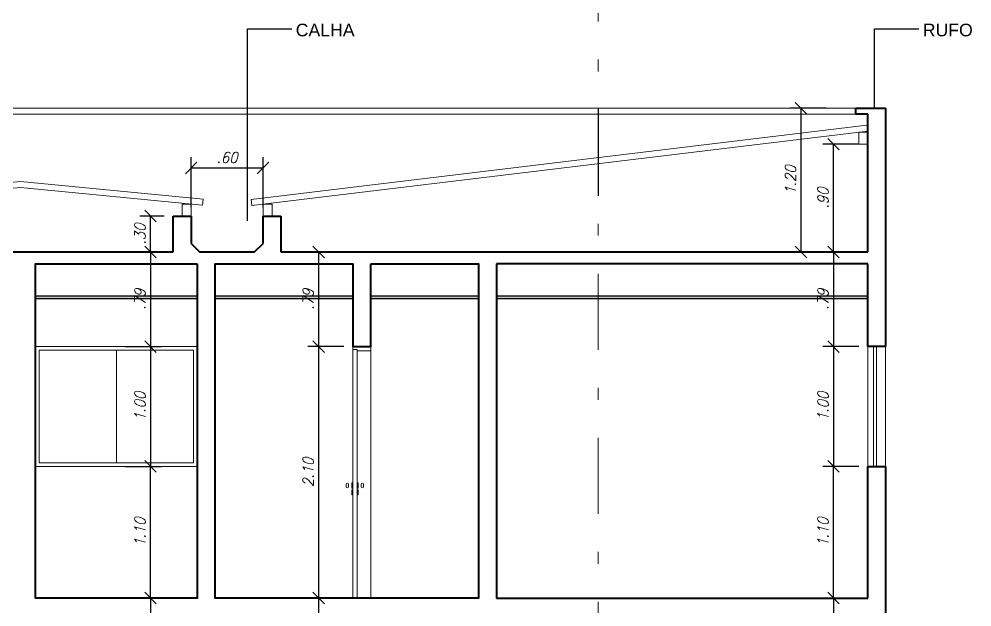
# Model space of a CAD drawing. Header units: millimetres. Extents: x 1865 to 2133, y 1062 to 1142.
# Drawn here: x 1887.92 to 1895.88, y 1124.92 to 1129.83 of the extents above; entities that cross this region are included whole.
import ezdxf

# ---------------------------------------------------------------- set-up
doc = ezdxf.new("R2010")
doc.units = ezdxf.units.MM
doc.header["$PDMODE"] = 35
doc.linetypes.add('DASHDOT', pattern=[25.4, 12.7, -6.35, 0, -6.35])
for name, color, linetype, lineweight in [('COBERTA', 34, 'Continuous', 9), ('Cota', 7, 'Continuous', 9), ('ESQ_INTER', 250, 'Continuous', 9), ('ESQUADRIAS', 250, 'Continuous', 9), ('Plarga', 7, 'Continuous', 40), ('texto', 7, 'Continuous', 13)]:
    doc.layers.add(name, color=color, linetype=linetype, lineweight=lineweight)
doc.layers.add('FÔRRO DE GÊSSO', color=133, linetype='Continuous')
doc.styles.add('arial', font='arial.ttf')
doc.styles.add('romans15', font='romans.shx', dxfattribs={"width": 0.9, "oblique": 15})
doc.dimstyles.new('COTA_50', dxfattribs={"dimscale": 0.5, "dimtxt": 0.181, "dimasz": 0.193, "dimexe": 0.18, "dimexo": 0.15, "dimgap": 0.085, "dimtad": 1, "dimzin": 4, "dimdsep": 46, "dimtxsty": 'romans15', "dimblk1": 'OBLIQUE', "dimblk2": 'OBLIQUE', "dimsah": 1, "dimcen": 0.09, "dimclrd": 256, "dimclre": 256, "dimclrt": 256, "dimadec": 0, "dimazin": 0, "dimtfac": 1, "dimtmove": 2, "dimatfit": 3, "dimldrblk": 'NONE', "dimfxl": 1, "dimtolj": 1, "dimtzin": 1, "dimarcsym": 0})

# ---------------------------------------------------------------- blocks, each defined once
blk = doc.blocks.new('_OBLIQUE')
at = {"color": 0, "linetype": 'ByBlock'}
blk.add_line((-0.5, -0.5), (0.5, 0.5), dxfattribs=at)
blk = doc.blocks.new('*D484')
at = {"layer": 'Cota', "lineweight": -2, "transparency": 16777216}
for p, q in [((1894.9366, 1127.0924), (1894.6361, 1127.0924)), ((1894.7261, 1127.0924), (1894.7261, 1126.0924)), ((1894.9366, 1126.0924), (1894.6361, 1126.0924))]:
    blk.add_line(p, q, dxfattribs=at)
at = {"layer": 'Defpoints', "color": 0, "lineweight": 30, "transparency": 16777216}
for p in [(1895.0116, 1127.0924), (1894.7261, 1126.0924), (1895.0116, 1126.0924)]:
    blk.add_point(p, dxfattribs=at)
at = {"layer": 'Cota', "lineweight": -2, "transparency": 16777216, "xscale": 0.0965, "yscale": 0.0965, "zscale": 0.0965}
for p, rotation in [((1894.7261, 1127.0924), 90), ((1894.7261, 1126.0924), 270)]:
    blk.add_blockref('_OBLIQUE', p, dxfattribs=dict(at, rotation=rotation))
at = {"layer": 'Cota', "transparency": 16777216, "insert": (1894.6384, 1126.5924), "char_height": 0.0905, "attachment_point": 5, "rotation": 90, "style": 'romans15'}
blk.add_mtext('\\A1;1.00', dxfattribs=at)
blk = doc.blocks.new('_None')
blk = doc.blocks.new('*D485')
at = {"layer": 'Cota', "lineweight": -2, "transparency": 16777216}
for p, q in [((1894.9366, 1126.0924), (1894.6361, 1126.0924)), ((1894.7261, 1124.9924), (1894.7261, 1126.0924)), ((1894.9366, 1124.9924), (1894.6361, 1124.9924))]:
    blk.add_line(p, q, dxfattribs=at)
at = {"layer": 'Defpoints', "color": 0, "lineweight": 30, "transparency": 16777216}
for p in [(1894.7261, 1126.0924), (1895.0116, 1126.0924), (1895.0116, 1124.9924)]:
    blk.add_point(p, dxfattribs=at)
at = {"layer": 'Cota', "lineweight": -2, "transparency": 16777216, "xscale": 0.0965, "yscale": 0.0965, "zscale": 0.0965}
for p, rotation in [((1894.7261, 1126.0924), 90), ((1894.7261, 1124.9924), 270)]:
    blk.add_blockref('_OBLIQUE', p, dxfattribs=dict(at, rotation=rotation))
at = {"layer": 'Cota', "transparency": 16777216, "insert": (1894.6384, 1125.5424), "char_height": 0.0905, "attachment_point": 5, "rotation": 90, "style": 'romans15'}
blk.add_mtext('\\A1;1.10', dxfattribs=at)
blk = doc.blocks.new('*D486')
at = {"layer": 'Cota', "lineweight": -2, "transparency": 16777216}
for p, q in [((1894.9366, 1127.8824), (1894.6361, 1127.8824)), ((1894.7261, 1127.8824), (1894.7261, 1127.0924)), ((1894.9366, 1127.0924), (1894.6361, 1127.0924))]:
    blk.add_line(p, q, dxfattribs=at)
at = {"layer": 'Defpoints', "color": 0, "lineweight": 30, "transparency": 16777216}
for p in [(1895.0116, 1127.8824), (1894.7261, 1127.0924), (1895.0116, 1127.0924)]:
    blk.add_point(p, dxfattribs=at)
at = {"layer": 'Cota', "lineweight": -2, "transparency": 16777216, "xscale": 0.0965, "yscale": 0.0965, "zscale": 0.0965}
for p, rotation in [((1894.7261, 1127.8824), 90), ((1894.7261, 1127.0924), 270)]:
    blk.add_blockref('_OBLIQUE', p, dxfattribs=dict(at, rotation=rotation))
at = {"layer": 'Cota', "transparency": 16777216, "insert": (1894.6384, 1127.4874), "char_height": 0.0905, "attachment_point": 5, "rotation": 90, "style": 'romans15'}
blk.add_mtext('\\A1;.79', dxfattribs=at)
blk = doc.blocks.new('*D495')
at = {"layer": 'Cota', "lineweight": -2, "transparency": 16777216}
for p, q in [((1894.9366, 1124.9924), (1894.6361, 1124.9924)), ((1894.7261, 1124.9924), (1894.7261, 1124.2024)), ((1894.9366, 1124.2024), (1894.6361, 1124.2024))]:
    blk.add_line(p, q, dxfattribs=at)
at = {"layer": 'Defpoints', "color": 0, "transparency": 16777216}
for p in [(1895.0116, 1124.9924), (1894.7261, 1124.2024), (1895.0116, 1124.2024)]:
    blk.add_point(p, dxfattribs=at)
at = {"layer": 'Cota', "lineweight": -2, "transparency": 16777216, "xscale": 0.0965, "yscale": 0.0965, "zscale": 0.0965}
for p, rotation in [((1894.7261, 1124.9924), 90), ((1894.7261, 1124.2024), 270)]:
    blk.add_blockref('_OBLIQUE', p, dxfattribs=dict(at, rotation=rotation))
at = {"layer": 'Cota', "transparency": 16777216, "insert": (1894.6384, 1124.5974), "char_height": 0.0905, "attachment_point": 5, "rotation": 90, "style": 'romans15'}
blk.add_mtext('\\A1;.79', dxfattribs=at)
blk = doc.blocks.new('*D502')
at = {"layer": 'Cota', "lineweight": -2, "transparency": 16777216}
for p, q in [((1890.6366, 1127.0924), (1890.3361, 1127.0924)), ((1890.4261, 1127.0924), (1890.4261, 1124.9924)), ((1890.6366, 1124.9924), (1890.3361, 1124.9924))]:
    blk.add_line(p, q, dxfattribs=at)
at = {"layer": 'Defpoints', "color": 0, "lineweight": 30, "transparency": 16777216}
for p in [(1890.7116, 1127.0924), (1890.4261, 1124.9924), (1890.7116, 1124.9924)]:
    blk.add_point(p, dxfattribs=at)
at = {"layer": 'Cota', "lineweight": -2, "transparency": 16777216, "xscale": 0.0965, "yscale": 0.0965, "zscale": 0.0965}
for p, rotation in [((1890.4261, 1127.0924), 90), ((1890.4261, 1124.9924), 270)]:
    blk.add_blockref('_OBLIQUE', p, dxfattribs=dict(at, rotation=rotation))
at = {"layer": 'Cota', "transparency": 16777216, "insert": (1890.3384, 1126.0424), "char_height": 0.0905, "attachment_point": 5, "rotation": 90, "style": 'romans15'}
blk.add_mtext('\\A1;2.10', dxfattribs=at)
blk = doc.blocks.new('*D503')
at = {"layer": 'Cota', "lineweight": -2, "transparency": 16777216}
for p, q in [((1890.6366, 1127.8824), (1890.3361, 1127.8824)), ((1890.4261, 1127.8824), (1890.4261, 1127.0924)), ((1890.6366, 1127.0924), (1890.3361, 1127.0924))]:
    blk.add_line(p, q, dxfattribs=at)
at = {"layer": 'Defpoints', "color": 0, "lineweight": 30, "transparency": 16777216}
for p in [(1890.7116, 1127.8824), (1890.4261, 1127.0924), (1890.7116, 1127.0924)]:
    blk.add_point(p, dxfattribs=at)
at = {"layer": 'Cota', "lineweight": -2, "transparency": 16777216, "xscale": 0.0965, "yscale": 0.0965, "zscale": 0.0965}
for p, rotation in [((1890.4261, 1127.8824), 90), ((1890.4261, 1127.0924), 270)]:
    blk.add_blockref('_OBLIQUE', p, dxfattribs=dict(at, rotation=rotation))
at = {"layer": 'Cota', "transparency": 16777216, "insert": (1890.3384, 1127.4874), "char_height": 0.0905, "attachment_point": 5, "rotation": 90, "style": 'romans15'}
blk.add_mtext('\\A1;.79', dxfattribs=at)
blk = doc.blocks.new('*D509')
at = {"layer": 'Cota', "lineweight": -2, "transparency": 16777216}
for p, q in [((1890.6366, 1124.9924), (1890.3361, 1124.9924)), ((1890.4261, 1124.9924), (1890.4261, 1124.2024)), ((1890.6366, 1124.2024), (1890.3361, 1124.2024))]:
    blk.add_line(p, q, dxfattribs=at)
at = {"layer": 'Defpoints', "color": 0, "transparency": 16777216}
for p in [(1890.7116, 1124.9924), (1890.4261, 1124.2024), (1890.7116, 1124.2024)]:
    blk.add_point(p, dxfattribs=at)
at = {"layer": 'Cota', "lineweight": -2, "transparency": 16777216, "xscale": 0.0965, "yscale": 0.0965, "zscale": 0.0965}
for p, rotation in [((1890.4261, 1124.9924), 90), ((1890.4261, 1124.2024), 270)]:
    blk.add_blockref('_OBLIQUE', p, dxfattribs=dict(at, rotation=rotation))
at = {"layer": 'Cota', "transparency": 16777216, "insert": (1890.3384, 1124.5974), "char_height": 0.0905, "attachment_point": 5, "rotation": 90, "style": 'romans15'}
blk.add_mtext('\\A1;.79', dxfattribs=at)
blk = doc.blocks.new('*D522')
at = {"layer": 'Cota', "lineweight": -2, "transparency": 16777216}
for p, q in [((1888.8116, 1124.9924), (1889.112, 1124.9924)), ((1889.022, 1124.9924), (1889.022, 1124.2024)), ((1888.8116, 1124.2024), (1889.112, 1124.2024))]:
    blk.add_line(p, q, dxfattribs=at)
at = {"layer": 'Defpoints', "color": 0, "transparency": 16777216}
for p in [(1888.7366, 1124.9924), (1888.7366, 1124.2024), (1889.022, 1124.2024)]:
    blk.add_point(p, dxfattribs=at)
at = {"layer": 'Cota', "lineweight": -2, "transparency": 16777216, "xscale": 0.0965, "yscale": 0.0965, "zscale": 0.0965}
for p, rotation in [((1889.022, 1124.9924), 90), ((1889.022, 1124.2024), 270)]:
    blk.add_blockref('_OBLIQUE', p, dxfattribs=dict(at, rotation=rotation))
at = {"layer": 'Cota', "transparency": 16777216, "insert": (1888.9343, 1124.5974), "char_height": 0.0905, "attachment_point": 5, "rotation": 90, "style": 'romans15'}
blk.add_mtext('\\A1;.79', dxfattribs=at)
blk = doc.blocks.new('*D529')
at = {"layer": 'Cota', "lineweight": -2, "transparency": 16777216}
for p, q in [((1888.8116, 1127.0924), (1889.112, 1127.0924)), ((1889.022, 1127.0924), (1889.022, 1126.0924)), ((1888.8116, 1126.0924), (1889.112, 1126.0924))]:
    blk.add_line(p, q, dxfattribs=at)
at = {"layer": 'Defpoints', "color": 0, "lineweight": 30, "transparency": 16777216}
for p in [(1888.7366, 1127.0924), (1888.7366, 1126.0924), (1889.022, 1126.0924)]:
    blk.add_point(p, dxfattribs=at)
at = {"layer": 'Cota', "lineweight": -2, "transparency": 16777216, "xscale": 0.0965, "yscale": 0.0965, "zscale": 0.0965}
for p, rotation in [((1889.022, 1127.0924), 90), ((1889.022, 1126.0924), 270)]:
    blk.add_blockref('_OBLIQUE', p, dxfattribs=dict(at, rotation=rotation))
at = {"layer": 'Cota', "transparency": 16777216, "insert": (1888.9343, 1126.5924), "char_height": 0.0905, "attachment_point": 5, "rotation": 90, "style": 'romans15'}
blk.add_mtext('\\A1;1.00', dxfattribs=at)
blk = doc.blocks.new('*D530')
at = {"layer": 'Cota', "lineweight": -2, "transparency": 16777216}
for p, q in [((1888.8116, 1126.0924), (1889.112, 1126.0924)), ((1889.022, 1124.9924), (1889.022, 1126.0924)), ((1888.8116, 1124.9924), (1889.112, 1124.9924))]:
    blk.add_line(p, q, dxfattribs=at)
at = {"layer": 'Defpoints', "color": 0, "lineweight": 30, "transparency": 16777216}
for p in [(1888.7366, 1126.0924), (1889.022, 1126.0924), (1888.7366, 1124.9924)]:
    blk.add_point(p, dxfattribs=at)
at = {"layer": 'Cota', "lineweight": -2, "transparency": 16777216, "xscale": 0.0965, "yscale": 0.0965, "zscale": 0.0965}
for p, rotation in [((1889.022, 1126.0924), 90), ((1889.022, 1124.9924), 270)]:
    blk.add_blockref('_OBLIQUE', p, dxfattribs=dict(at, rotation=rotation))
at = {"layer": 'Cota', "transparency": 16777216, "insert": (1888.9343, 1125.5424), "char_height": 0.0905, "attachment_point": 5, "rotation": 90, "style": 'romans15'}
blk.add_mtext('\\A1;1.10', dxfattribs=at)
blk = doc.blocks.new('*D531')
at = {"layer": 'Cota', "lineweight": -2, "transparency": 16777216}
for p, q in [((1888.8116, 1127.8824), (1889.112, 1127.8824)), ((1889.022, 1127.8824), (1889.022, 1127.0924)), ((1888.8116, 1127.0924), (1889.112, 1127.0924))]:
    blk.add_line(p, q, dxfattribs=at)
at = {"layer": 'Defpoints', "color": 0, "lineweight": 30, "transparency": 16777216}
for p in [(1888.7366, 1127.8824), (1888.7366, 1127.0924), (1889.022, 1127.0924)]:
    blk.add_point(p, dxfattribs=at)
at = {"layer": 'Cota', "lineweight": -2, "transparency": 16777216, "xscale": 0.0965, "yscale": 0.0965, "zscale": 0.0965}
for p, rotation in [((1889.022, 1127.8824), 90), ((1889.022, 1127.0924), 270)]:
    blk.add_blockref('_OBLIQUE', p, dxfattribs=dict(at, rotation=rotation))
at = {"layer": 'Cota', "transparency": 16777216, "insert": (1888.9343, 1127.4874), "char_height": 0.0905, "attachment_point": 5, "rotation": 90, "style": 'romans15'}
blk.add_mtext('\\A1;.79', dxfattribs=at)
blk = doc.blocks.new('*D599')
at = {"layer": 'Cota', "lineweight": -2, "transparency": 16777216}
for p, q in [((1889.1366, 1128.1824), (1888.932, 1128.1824)), ((1889.022, 1127.8824), (1889.022, 1128.1824)), ((1888.8116, 1127.8824), (1889.112, 1127.8824))]:
    blk.add_line(p, q, dxfattribs=at)
at = {"layer": 'Defpoints', "color": 0, "lineweight": 30, "transparency": 16777216}
for p in [(1889.022, 1128.1824), (1889.2116, 1128.1824), (1888.7366, 1127.8824)]:
    blk.add_point(p, dxfattribs=at)
at = {"layer": 'Cota', "lineweight": -2, "transparency": 16777216, "xscale": 0.0965, "yscale": 0.0965, "zscale": 0.0965}
for p, rotation in [((1889.022, 1128.1824), 90), ((1889.022, 1127.8824), 270)]:
    blk.add_blockref('_OBLIQUE', p, dxfattribs=dict(at, rotation=rotation))
at = {"layer": 'Cota', "transparency": 16777216, "insert": (1888.9343, 1128.0324), "char_height": 0.0905, "attachment_point": 5, "rotation": 90, "style": 'romans15'}
blk.add_mtext('\\A1;.30', dxfattribs=at)
blk = doc.blocks.new('*D603')
at = {"layer": 'Cota', "lineweight": -2, "transparency": 16777216}
for p, q in [((1889.3616, 1128.2574), (1889.3616, 1128.674)), ((1889.9616, 1128.2574), (1889.9616, 1128.674)), ((1889.3616, 1128.584), (1889.9616, 1128.584))]:
    blk.add_line(p, q, dxfattribs=at)
at = {"layer": 'Defpoints', "color": 0, "lineweight": 30, "transparency": 16777216}
for p in [(1889.9616, 1128.584), (1889.3616, 1128.1824), (1889.9616, 1128.1824)]:
    blk.add_point(p, dxfattribs=at)
at = {"layer": 'Cota', "lineweight": -2, "transparency": 16777216, "xscale": 0.0965, "yscale": 0.0965, "zscale": 0.0965}
for p, rotation in [((1889.3616, 1128.584), 180.0000000001043), ((1889.9616, 1128.584), 1.042204158021965e-10)]:
    blk.add_blockref('_OBLIQUE', p, dxfattribs=dict(at, rotation=rotation))
at = {"layer": 'Cota', "transparency": 16777216, "insert": (1889.6616, 1128.6718), "char_height": 0.0905, "attachment_point": 5, "style": 'romans15'}
blk.add_mtext('\\A1;.60', dxfattribs=at)
blk = doc.blocks.new('*D604')
at = {"layer": 'Cota', "lineweight": -2, "transparency": 16777216}
for p, q in [((1894.9366, 1128.7824), (1894.6361, 1128.7824)), ((1894.7261, 1127.8824), (1894.7261, 1128.7824)), ((1894.9366, 1127.8824), (1894.6361, 1127.8824))]:
    blk.add_line(p, q, dxfattribs=at)
at = {"layer": 'Defpoints', "color": 0, "lineweight": 30, "transparency": 16777216}
for p in [(1894.7261, 1128.7824), (1895.0116, 1128.7824), (1895.0116, 1127.8824)]:
    blk.add_point(p, dxfattribs=at)
at = {"layer": 'Cota', "lineweight": -2, "transparency": 16777216, "xscale": 0.0965, "yscale": 0.0965, "zscale": 0.0965}
for p, rotation in [((1894.7261, 1128.7824), 90), ((1894.7261, 1127.8824), 270)]:
    blk.add_blockref('_OBLIQUE', p, dxfattribs=dict(at, rotation=rotation))
at = {"layer": 'Cota', "transparency": 16777216, "insert": (1894.6384, 1128.3324), "char_height": 0.0905, "attachment_point": 5, "rotation": 90, "style": 'romans15'}
blk.add_mtext('\\A1;.90', dxfattribs=at)
blk = doc.blocks.new('*D605')
at = {"layer": 'Cota', "lineweight": -2, "transparency": 16777216}
for p, q in [((1894.6652, 1129.0824), (1894.3647, 1129.0824)), ((1894.4547, 1127.8824), (1894.4547, 1129.0824)), ((1894.6652, 1127.8824), (1894.3647, 1127.8824))]:
    blk.add_line(p, q, dxfattribs=at)
at = {"layer": 'Defpoints', "color": 0, "lineweight": 30, "transparency": 16777216}
for p in [(1894.4547, 1129.0824), (1894.7402, 1129.0824), (1894.7402, 1127.8824)]:
    blk.add_point(p, dxfattribs=at)
at = {"layer": 'Cota', "lineweight": -2, "transparency": 16777216, "xscale": 0.0965, "yscale": 0.0965, "zscale": 0.0965}
for p, rotation in [((1894.4547, 1129.0824), 90), ((1894.4547, 1127.8824), 270)]:
    blk.add_blockref('_OBLIQUE', p, dxfattribs=dict(at, rotation=rotation))
at = {"layer": 'Cota', "transparency": 16777216, "insert": (1894.367, 1128.4824), "char_height": 0.0905, "attachment_point": 5, "rotation": 90, "style": 'romans15'}
blk.add_mtext('\\A1;1.20', dxfattribs=at)

msp = doc.modelspace()

# ---------------------------------------------------------------- hatches: boundary and pattern name
at = {"layer": 'FÔRRO DE GÊSSO'}
h = msp.add_hatch(color=256, dxfattribs=at)
h.dxf.hatch_style = 1
h.paths.add_polyline_path([(1889.4116, 1127.5124), (1888.0616, 1127.5124), (1888.0616, 1127.4924), (1889.4116, 1127.4924)])
h.paths.add_polyline_path([(1889.0166, 1127.3741), (1889.0166, 1127.5724), (1888.8887, 1127.6067), (1888.8887, 1127.4083)], flags=9)
h = msp.add_hatch(color=256, dxfattribs=at)
h.dxf.hatch_style = 1
h.paths.add_polyline_path([(1891.7616, 1127.5124), (1890.8616, 1127.5124), (1890.8616, 1127.4924), (1891.7616, 1127.4924)])
h.paths.add_polyline_path([(1890.7116, 1127.5124), (1889.5616, 1127.5124), (1889.5616, 1127.4924), (1890.7116, 1127.4924)])
h.paths.add_polyline_path([(1890.4207, 1127.3741), (1890.4207, 1127.5724), (1890.2928, 1127.6067), (1890.2928, 1127.4083)], flags=9)
h = msp.add_hatch(color=256, dxfattribs=at)
h.dxf.hatch_style = 1
h.paths.add_polyline_path([(1895.0116, 1127.5124), (1891.9116, 1127.5124), (1891.9116, 1127.4924), (1895.0116, 1127.4924)])
h.paths.add_polyline_path([(1894.7207, 1127.3741), (1894.7207, 1127.5724), (1894.5928, 1127.6067), (1894.5928, 1127.4083)], flags=9)

# ---------------------------------------------------------------- linework, layer by layer
at = {"linetype": 'DASHDOT', "lineweight": 9, "ltscale": 0.05}
msp.add_lwpolyline([(1892.7598, 1109.2563), (1892.7598, 1130.7808)], dxfattribs=at)
for points in [[(1889.8311, 1128.1424), (1889.8311, 1129.7445), (1890.2018, 1129.7445)], [(1895.068, 1129.0824), (1895.068, 1129.7445), (1895.4387, 1129.7445)], [(1892.7598, 1129.0824), (1892.7598, 1128.3504)]]:
    msp.add_lwpolyline(points)
at = {"lineweight": 5}
for points in [[(1879.8116, 1129.0824), (1894.9116, 1129.0824)], [(1894.9116, 1129.0324), (1879.8116, 1129.0324)], [(1895.0116, 1128.7824), (1895.0116, 1128.8824), (1894.9366, 1128.8824), (1894.9366, 1128.7824), (1895.0116, 1128.7824)], [(1889.3616, 1128.1824), (1889.3616, 1128.2824), (1889.2866, 1128.2824), (1889.2866, 1128.1824), (1889.3616, 1128.1824)], [(1890.0366, 1128.1824), (1890.0366, 1128.2824), (1889.9616, 1128.2824), (1889.9616, 1128.1824), (1890.0366, 1128.1824)], [(1895.0116, 1127.0924), (1895.0116, 1126.0924)], [(1895.1616, 1127.0924), (1895.1616, 1126.0924)]]:
    msp.add_lwpolyline(points, dxfattribs=at)
at = {"layer": 'COBERTA'}
msp.add_lwpolyline([(1889.8676, 1128.2711), (1895.0116, 1128.8915), (1895.0056, 1128.9411), (1889.8616, 1128.3207)], close=True, dxfattribs=at)
for points in [[(1887.9366, 1128.4198), (1886.4164, 1128.2733), (1886.4116, 1128.323), (1887.9366, 1128.47)], [(1887.9366, 1128.4198), (1889.4568, 1128.2733), (1889.4616, 1128.323), (1887.9366, 1128.47)]]:
    msp.add_lwpolyline(points, dxfattribs=at)
at = {"layer": 'ESQ_INTER'}
for points in [[(1888.0616, 1126.0924), (1889.4116, 1126.0924), (1889.4116, 1127.0924), (1888.0616, 1127.0924)], [(1888.0916, 1126.1224), (1889.3816, 1126.1224), (1889.3816, 1127.0624), (1888.0916, 1127.0624)]]:
    msp.add_lwpolyline(points, close=True, dxfattribs=at)
for points in [[(1888.7366, 1127.0624), (1888.7366, 1126.1224)], [(1895.0591, 1127.0924), (1895.0591, 1126.0924)], [(1895.0841, 1127.0924), (1895.0841, 1126.0924)]]:
    msp.add_lwpolyline(points, dxfattribs=at)
at = {"layer": 'ESQUADRIAS', "ltscale": 0.02}
for p, q in [((1890.7116, 1124.9924), (1890.7116, 1127.0674)), ((1890.7466, 1124.9924), (1890.7466, 1127.0674)), ((1890.8616, 1127.0574), (1890.8616, 1124.9924)), ((1890.6566, 1125.9223), (1890.6566, 1125.9426)), ((1890.6766, 1125.9223), (1890.6766, 1125.9426)), ((1890.7025, 1125.9541), (1890.7025, 1125.9108)), ((1890.7116, 1125.9541), (1890.7025, 1125.9541)), ((1890.7466, 1125.9541), (1890.7556, 1125.9541)), ((1890.7556, 1125.9541), (1890.7556, 1125.9108)), ((1890.7816, 1125.9223), (1890.7816, 1125.9426)), ((1890.8016, 1125.9223), (1890.8016, 1125.9426)), ((1890.7116, 1125.9108), (1890.7025, 1125.9108)), ((1890.7025, 1125.8969), (1890.7025, 1125.8535)), ((1890.7025, 1125.8969), (1890.7116, 1125.8969)), ((1890.7466, 1125.9108), (1890.7556, 1125.9108)), ((1890.7556, 1125.8969), (1890.7466, 1125.8969)), ((1890.7556, 1125.8969), (1890.7556, 1125.8535)), ((1890.7025, 1125.8535), (1890.7116, 1125.8535)), ((1890.7556, 1125.8535), (1890.7466, 1125.8535))]:
    msp.add_line(p, q, dxfattribs=at)
msp.add_lwpolyline([(1890.7116, 1127.0924), (1890.8616, 1127.0924), (1890.8616, 1127.0574), (1890.7466, 1127.0574), (1890.7466, 1127.0674), (1890.7116, 1127.0674)], close=True, dxfattribs=at)
for centre, start, end in [((1890.6666, 1125.9426), 0, 180), ((1890.7916, 1125.9426), 0, 180), ((1890.6666, 1125.9223), 180, 0), ((1890.7916, 1125.9223), 180, 0)]:
    msp.add_arc(centre, 0.01, start, end, dxfattribs=at)
at = {"layer": 'FÔRRO DE GÊSSO'}
for points in [[(1889.4116, 1127.5124), (1888.0616, 1127.5124)], [(1889.4116, 1127.4924), (1888.0616, 1127.4924)], [(1890.7116, 1127.5124), (1889.5616, 1127.5124)], [(1890.7116, 1127.4924), (1889.5616, 1127.4924)], [(1891.7616, 1127.5124), (1890.8616, 1127.5124)], [(1891.7616, 1127.4924), (1890.8616, 1127.4924)], [(1895.0116, 1127.5124), (1891.9116, 1127.5124)], [(1895.0116, 1127.4924), (1895.0116, 1127.4924), (1891.9116, 1127.4924)]]:
    msp.add_lwpolyline(points, dxfattribs=at)
at = {"layer": 'Plarga'}
for p, q in [((1894.9116, 1129.0324), (1894.9116, 1129.0824)), ((1894.9116, 1129.0824), (1895.1616, 1129.0824)), ((1895.1616, 1129.0824), (1895.1616, 1127.0924)), ((1895.0116, 1129.0324), (1894.9116, 1129.0324)), ((1895.0116, 1127.8824), (1895.0116, 1129.0324)), ((1889.2116, 1127.8824), (1889.2116, 1128.1824)), ((1889.2116, 1128.1824), (1889.3616, 1128.1824)), ((1889.3616, 1128.1824), (1889.3616, 1127.9532)), ((1889.9616, 1127.9532), (1889.9616, 1128.1824)), ((1889.9616, 1128.1824), (1890.1116, 1128.1824)), ((1890.1116, 1128.1824), (1890.1116, 1127.8824)), ((1889.3616, 1127.9532), (1889.4323, 1127.8824)), ((1889.8909, 1127.8824), (1889.9616, 1127.9532)), ((1886.6616, 1127.8824), (1889.2116, 1127.8824)), ((1889.4323, 1127.8824), (1889.8909, 1127.8824)), ((1890.1116, 1127.8824), (1895.0116, 1127.8824)), ((1895.0116, 1127.7824), (1891.9116, 1127.7824)), ((1891.9116, 1127.7824), (1891.9116, 1124.9924)), ((1895.0116, 1127.0924), (1895.0116, 1127.7824)), ((1895.1616, 1127.0924), (1895.0116, 1127.0924)), ((1895.0116, 1124.9924), (1895.0116, 1126.0924)), ((1895.0116, 1126.0924), (1895.1616, 1126.0924)), ((1895.1616, 1126.0924), (1895.1616, 1124.2024)), ((1891.9116, 1124.9924), (1895.0116, 1124.9924))]:
    msp.add_line(p, q, dxfattribs=at)
for points in [[(1889.4116, 1127.7824), (1889.4116, 1124.9924), (1888.0616, 1124.9924), (1888.0616, 1127.7824)], [(1890.8616, 1127.7824), (1891.7616, 1127.7824), (1891.7616, 1124.9924), (1889.5616, 1124.9924), (1889.5616, 1127.7824), (1890.7116, 1127.7824), (1890.7116, 1127.0924), (1890.8616, 1127.0924)]]:
    msp.add_lwpolyline(points, close=True, dxfattribs=at)

# ---------------------------------------------------------------- texts
at = {"layer": 'texto', "style": 'arial'}
for s, p in [('CALHA', (1890.2348, 1129.6832)), ('RUFO', (1895.4716, 1129.6832))]:
    msp.add_text(s, height=0.10557, dxfattribs=at).set_placement(p)

# ---------------------------------------------------------------- dimensions: what is measured, and where the dimension line sits
at = {"layer": 'Cota'}
for base, p1, p2, angle, picture, middle in [((1894.4547, 1129.0824), (1894.7402, 1127.8824), (1894.7402, 1129.0824), 270, '*D605', (1894.367, 1128.4824)), ((1894.7261, 1128.7824), (1895.0116, 1127.8824), (1895.0116, 1128.7824), 270, '*D604', (1894.6384, 1128.3324)), ((1889.9616, 1128.584), (1889.3616, 1128.1824), (1889.9616, 1128.1824), 180, '*D603', (1889.6616, 1128.6718)), ((1889.022, 1128.1824), (1888.7366, 1127.8824), (1889.2116, 1128.1824), 270, '*D599', (1888.9343, 1128.0324)), ((1889.022, 1127.0924), (1888.7366, 1127.8824), (1888.7366, 1127.0924), 90, '*D531', (1888.9343, 1127.4874)), ((1890.4261, 1127.0924), (1890.7116, 1127.8824), (1890.7116, 1127.0924), 90, '*D503', (1890.3384, 1127.4874)), ((1894.7261, 1127.0924), (1895.0116, 1127.8824), (1895.0116, 1127.0924), 90, '*D486', (1894.6384, 1127.4874)), ((1889.022, 1126.0924), (1888.7366, 1127.0924), (1888.7366, 1126.0924), 90, '*D529', (1888.9343, 1126.5924)), ((1890.4261, 1124.9924), (1890.7116, 1127.0924), (1890.7116, 1124.9924), 90, '*D502', (1890.3384, 1126.0424)), ((1894.7261, 1126.0924), (1895.0116, 1127.0924), (1895.0116, 1126.0924), 90, '*D484', (1894.6384, 1126.5924)), ((1889.022, 1126.0924), (1888.7366, 1124.9924), (1888.7366, 1126.0924), 270, '*D530', (1888.9343, 1125.5424)), ((1894.7261, 1126.0924), (1895.0116, 1124.9924), (1895.0116, 1126.0924), 270, '*D485', (1894.6384, 1125.5424)), ((1889.022, 1124.2024), (1888.7366, 1124.9924), (1888.7366, 1124.2024), 90, '*D522', (1888.9343, 1124.5974)), ((1890.4261, 1124.2024), (1890.7116, 1124.9924), (1890.7116, 1124.2024), 90, '*D509', (1890.3384, 1124.5974)), ((1894.7261, 1124.2024), (1895.0116, 1124.9924), (1895.0116, 1124.2024), 90, '*D495', (1894.6384, 1124.5974))]:
    dim = msp.add_linear_dim(base=base, p1=p1, p2=p2, angle=angle, dimstyle='COTA_50', dxfattribs=at)
    dim.commit()
    dim.dimension.update_dxf_attribs({"geometry": picture, "text_midpoint": middle})

doc.saveas('drawing.dxf')
